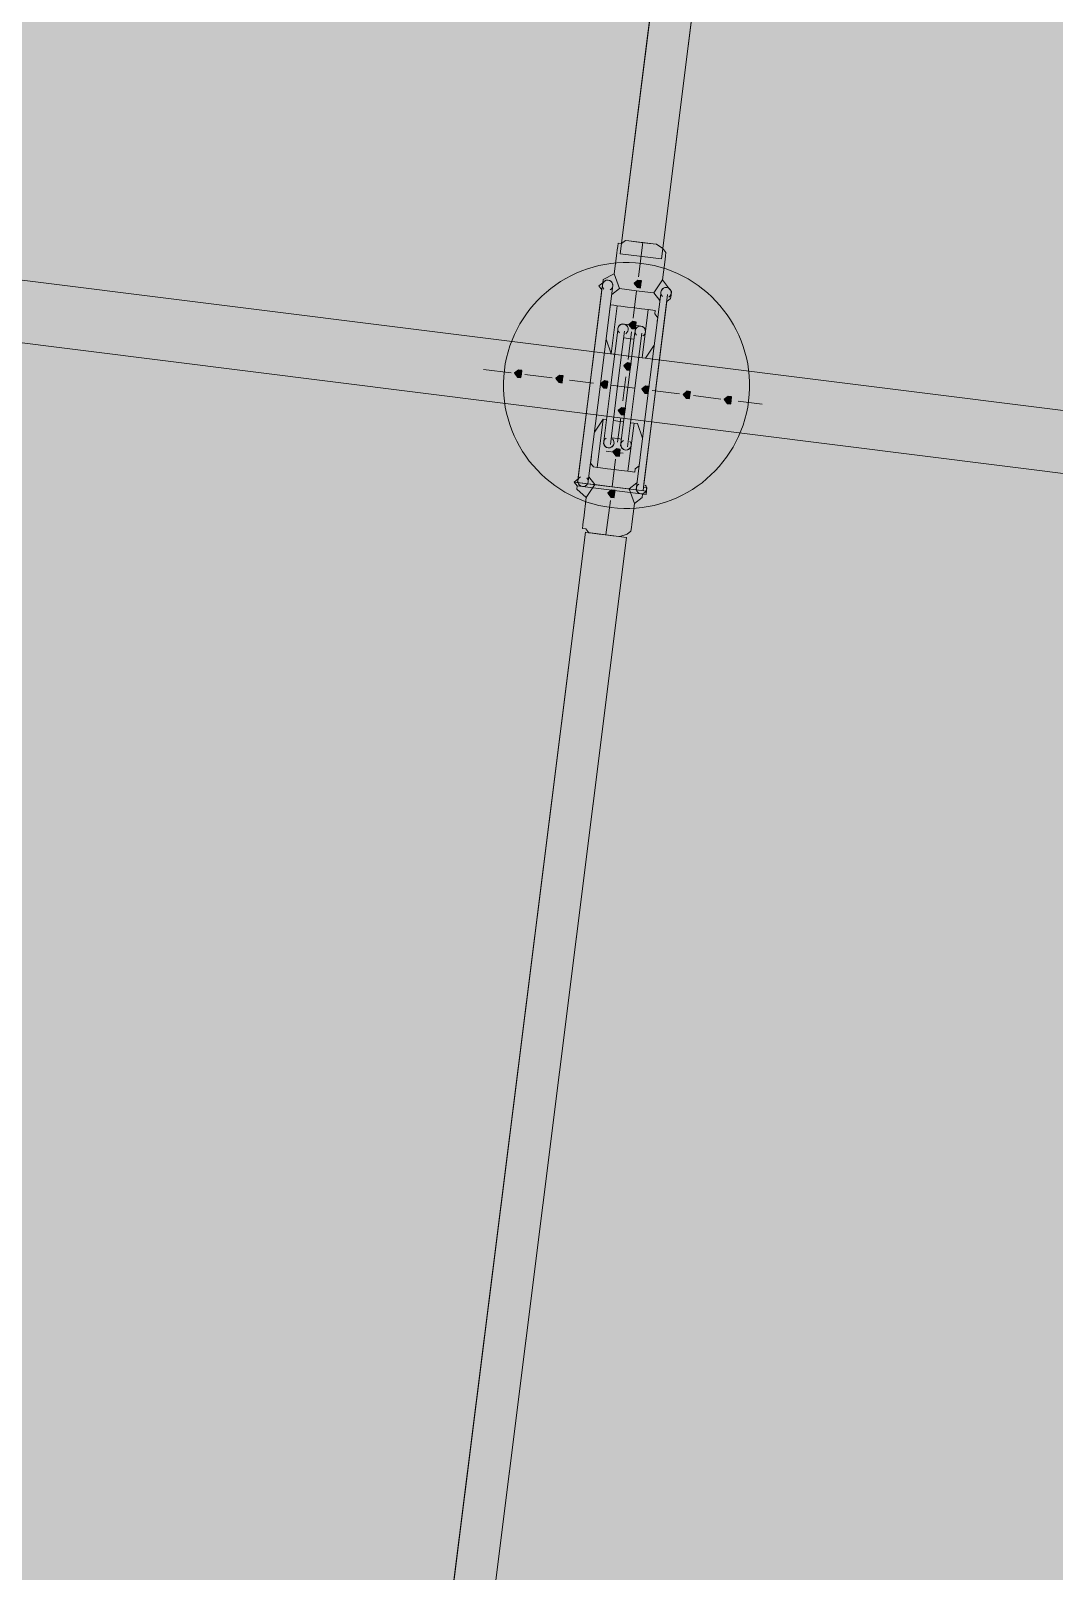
# Model space of a CAD drawing. Header units: metres. Extents: x -4 to 509425, y 7549 to 4732445.
# Drawn here: x 476031.553 to 476034.053, y 4719747.502 to 4719751.264 of the extents above; entities that cross this region are included whole.
import ezdxf

# ---------------------------------------------------------------- set-up
doc = ezdxf.new("R2010")
doc.units = ezdxf.units.M
doc.header["$LTSCALE"] = 0.01
doc.header["$MEASUREMENT"] = 0
doc.layers.get('0').update_dxf_attribs({"lineweight": 0})
doc.layers.add('_SUBESTACIÓN', color=1, linetype='Continuous')
doc.layers.add('SUBESTACION LA VID', color=253, linetype='Continuous')

# ---------------------------------------------------------------- blocks, each defined once
blk = doc.blocks.new('A$Cfff6051d')
at = {"layer": 'SUBESTACION LA VID', "transparency": 33554687}
h = blk.add_hatch(color=256, dxfattribs=at)
h.dxf.hatch_style = 2
h.paths.add_polyline_path([(476033.0434, 4719750.6449), (476033.0445, 4719750.6533), (476033.0361, 4719750.6544), (476033.0266, 4719750.647), (476033.034, 4719750.6376), (476033.0424, 4719750.6365)])
h = blk.add_hatch(color=256, dxfattribs=at)
h.dxf.hatch_style = 2
h.paths.add_polyline_path([(476033.0308, 4719750.5441), (476033.0318, 4719750.5525), (476033.0234, 4719750.5536), (476033.014, 4719750.5462), (476033.0213, 4719750.5368), (476033.0297, 4719750.5357)])
h = blk.add_hatch(color=256, dxfattribs=at)
h.dxf.hatch_style = 2
h.paths.add_polyline_path([(476033.0182, 4719750.4433), (476033.0192, 4719750.4517), (476033.0108, 4719750.4528), (476033.0014, 4719750.4454), (476033.0087, 4719750.436), (476033.0171, 4719750.4349)])
h = blk.add_hatch(color=256, dxfattribs=at)
h.dxf.hatch_style = 2
h.paths.add_polyline_path([(476032.7514, 4719750.4255), (476032.7525, 4719750.4339), (476032.7441, 4719750.435), (476032.7346, 4719750.4276), (476032.742, 4719750.4182), (476032.7504, 4719750.4171)])
h = blk.add_hatch(color=256, dxfattribs=at)
h.dxf.hatch_style = 2
h.paths.add_polyline_path([(476032.8522, 4719750.4129), (476032.8533, 4719750.4213), (476032.8449, 4719750.4224), (476032.8354, 4719750.415), (476032.8428, 4719750.4056), (476032.8512, 4719750.4045)])
h = blk.add_hatch(color=256, dxfattribs=at)
h.dxf.hatch_style = 2
h.paths.add_polyline_path([(476032.9614, 4719750.3992), (476032.9625, 4719750.4076), (476032.9541, 4719750.4087), (476032.9446, 4719750.4013), (476032.952, 4719750.3919), (476032.9604, 4719750.3908)])
h = blk.add_hatch(color=256, dxfattribs=at)
h.dxf.hatch_style = 2
h.paths.add_polyline_path([(476033.0622, 4719750.3866), (476033.0633, 4719750.395), (476033.0549, 4719750.396), (476033.0454, 4719750.3887), (476033.0528, 4719750.3792), (476033.0612, 4719750.3782)])
h = blk.add_hatch(color=256, dxfattribs=at)
h.dxf.hatch_style = 2
h.paths.add_polyline_path([(476033.163, 4719750.3739), (476033.1641, 4719750.3823), (476033.1557, 4719750.3834), (476033.1462, 4719750.376), (476033.1536, 4719750.3666), (476033.162, 4719750.3655)])
h = blk.add_hatch(color=256, dxfattribs=at)
h.dxf.hatch_style = 2
h.paths.add_polyline_path([(476033.0045, 4719750.3341), (476033.0055, 4719750.3425), (476032.9971, 4719750.3435), (476032.9877, 4719750.3362), (476032.995, 4719750.3267), (476033.0034, 4719750.3257)])
h = blk.add_hatch(color=256, dxfattribs=at)
h.dxf.hatch_style = 2
h.paths.add_polyline_path([(476033.2638, 4719750.3613), (476033.2649, 4719750.3697), (476033.2565, 4719750.3708), (476033.247, 4719750.3634), (476033.2544, 4719750.354), (476033.2628, 4719750.3529)])
h = blk.add_hatch(color=256, dxfattribs=at)
h.dxf.hatch_style = 2
h.paths.add_polyline_path([(476032.9918, 4719750.2333), (476032.9929, 4719750.2417), (476032.9845, 4719750.2427), (476032.975, 4719750.2354), (476032.9824, 4719750.2259), (476032.9908, 4719750.2249)])
h = blk.add_hatch(color=256, dxfattribs=at)
h.dxf.hatch_style = 2
h.paths.add_polyline_path([(476032.9792, 4719750.1325), (476032.9802, 4719750.1409), (476032.9718, 4719750.1419), (476032.9624, 4719750.1346), (476032.9697, 4719750.1251), (476032.9781, 4719750.1241)])
at = {"layer": 'SUBESTACION LA VID', "lineweight": 15}
for p, q in [((476071.4612, 4719745.6493), (475975.7142, 4719757.6531)), ((476071.4423, 4719745.4981), (475975.6953, 4719757.5019)), ((476032.9931, 4719750.7195), (476033.6102, 4719755.6421)), ((476033.0939, 4719750.7068), (476033.711, 4719755.6294)), ((476033.0371, 4719750.6628), (476033.0477, 4719750.7468)), ((476032.9194, 4719750.4045), (476032.9489, 4719750.6397)), ((476032.9741, 4719750.6365), (476032.9446, 4719750.4013)), ((476032.972, 4719750.6197), (476032.9909, 4719750.6344)), ((476032.9909, 4719750.6344), (476033.0329, 4719750.6292)), ((476033.0245, 4719750.562), (476033.0329, 4719750.6292)), ((476033.0665, 4719750.6249), (476033.0329, 4719750.6292)), ((476033.0917, 4719750.6218), (476033.0622, 4719750.3866)), ((476033.0896, 4719750.605), (476033.0749, 4719750.6239)), ((476033.079, 4719750.3845), (476033.1085, 4719750.6197)), ((476032.9709, 4719750.4748), (476032.9857, 4719750.5924)), ((476033.0465, 4719750.4653), (476033.0613, 4719750.5829)), ((476032.9698, 4719750.3982), (476032.9867, 4719750.5326)), ((476033.0035, 4719750.5305), (476032.9866, 4719750.3961)), ((476033.0224, 4719750.5452), (476032.9972, 4719750.5483)), ((476033.0287, 4719750.5273), (476033.0118, 4719750.3929)), ((476033.0119, 4719750.4612), (476033.0203, 4719750.5284)), ((476033.0224, 4719750.5452), (476033.0392, 4719750.5431)), ((476033.0286, 4719750.3908), (476033.0455, 4719750.5252)), ((476033.0182, 4719750.5116), (476033.0014, 4719750.5137)), ((476033.0182, 4719750.5116), (476033.0266, 4719750.5105)), ((476032.9961, 4719750.4717), (476033.0129, 4719750.4696)), ((476033.0213, 4719750.4685), (476033.0129, 4719750.4696)), ((476032.7262, 4719750.4287), (476032.659, 4719750.4371)), ((476032.827, 4719750.4161), (476032.7598, 4719750.4245)), ((476032.9278, 4719750.4034), (476032.869, 4719750.4108)), ((476032.9992, 4719750.3603), (476033.0066, 4719750.4192)), ((476032.9194, 4719750.4045), (476032.8889, 4719750.1609)), ((476032.9141, 4719750.1577), (476032.9446, 4719750.4013)), ((476032.9698, 4719750.3982), (476032.9519, 4719750.2554)), ((476032.9687, 4719750.2533), (476032.9866, 4719750.3961)), ((476033.0286, 4719750.3908), (476032.9698, 4719750.3982)), ((476032.9939, 4719750.2501), (476033.0118, 4719750.3929)), ((476033.0286, 4719750.3908), (476033.0107, 4719750.248)), ((476033.0317, 4719750.143), (476033.0622, 4719750.3866)), ((476033.079, 4719750.3845), (476033.0485, 4719750.1409)), ((476033.1378, 4719750.3771), (476033.0706, 4719750.3855)), ((476033.2386, 4719750.3645), (476033.1714, 4719750.3729)), ((476033.3394, 4719750.3518), (476033.2806, 4719750.3592)), ((476032.9509, 4719750.3152), (476032.9362, 4719750.1976)), ((476032.9761, 4719750.3121), (476032.9929, 4719750.3099)), ((476032.9866, 4719750.2595), (476032.994, 4719750.3183)), ((476033.0013, 4719750.3089), (476032.9929, 4719750.3099)), ((476033.0265, 4719750.3057), (476033.0118, 4719750.1881)), ((476032.9876, 4719750.2679), (476032.9708, 4719750.2701)), ((476032.9876, 4719750.2679), (476032.996, 4719750.2669)), ((476032.9834, 4719750.2343), (476032.9582, 4719750.2375)), ((476032.9834, 4719750.2343), (476033.0002, 4719750.2322)), ((476032.9729, 4719750.1503), (476032.9813, 4719750.2175)), ((476032.9162, 4719750.1745), (476032.9309, 4719750.1556)), ((476032.9309, 4719750.1556), (476032.9729, 4719750.1503)), ((476033.0065, 4719750.1461), (476032.9729, 4719750.1503)), ((476033.0338, 4719750.1598), (476033.0149, 4719750.1451)), ((476032.9581, 4719750.0327), (476032.9687, 4719750.1167)), ((476032.1705, 4719744.1588), (476032.9077, 4719750.0391)), ((476032.2713, 4719744.1462), (476033.0085, 4719750.0264))]:
    blk.add_line(p, q, dxfattribs=at)
at = {"layer": 'SUBESTACION LA VID', "lineweight": 0}
blk.add_line((476032.9931, 4719750.7195), (476033.0939, 4719750.7068), dxfattribs=at)
at = {"layer": 'SUBESTACION LA VID', "lineweight": 15}
for points in [[(476071.4423, 4719745.4981), (476071.4612, 4719745.6493), (475975.7142, 4719757.6531), (475975.6953, 4719757.5019), (476071.4423, 4719745.4981)], [(476032.9931, 4719750.7195), (476033.0939, 4719750.7068), (476033.711, 4719755.6294), (476033.6102, 4719755.6421), (476032.9931, 4719750.7195)], [(476032.9783, 4719750.6701), (476032.9847, 4719750.7205), (476032.9857, 4719750.7289), (476032.9868, 4719750.7373), (476032.9878, 4719750.7457), (476032.9962, 4719750.7447), (476033.0057, 4719750.752), (476033.0141, 4719750.751), (476033.0309, 4719750.7489), (476033.0645, 4719750.7447), (476033.0729, 4719750.7436), (476033.0813, 4719750.7426), (476033.097, 4719750.732), (476033.1044, 4719750.7226), (476033.1033, 4719750.7142), (476033.1023, 4719750.7058), (476033.0959, 4719750.6554), (476033.1106, 4719750.6365), (476033.118, 4719750.627), (476033.1169, 4719750.6186), (476033.1159, 4719750.6102), (476033.1064, 4719750.6029), (476033.0506, 4719750.1577), (476033.0495, 4719750.1493), (476033.0579, 4719750.1482), (476033.0569, 4719750.1398), (476033.0558, 4719750.1314), (476033.0474, 4719750.1325), (476033.0464, 4719750.1241), (476033.0275, 4719750.1094), (476033.0212, 4719750.059), (476033.0201, 4719750.0506), (476033.0191, 4719750.0422), (476033.0096, 4719750.0348), (476032.9917, 4719750.0285), (476032.9833, 4719750.0296), (476032.9749, 4719750.0306), (476032.9581, 4719750.0327), (476032.9413, 4719750.0348), (476032.9245, 4719750.0369), (476032.9161, 4719750.038), (476032.9088, 4719750.0475), (476032.9004, 4719750.0485), (476032.9015, 4719750.0569), (476032.9025, 4719750.0653), (476032.9036, 4719750.0737), (476032.9099, 4719750.1241), (476032.8868, 4719750.1441), (476032.8878, 4719750.1525), (476032.8805, 4719750.1619), (476032.8899, 4719750.1693), (476032.891, 4719750.1777), (476032.9468, 4719750.6229), (476032.9479, 4719750.6313), (476032.9405, 4719750.6407), (476032.95, 4719750.6481), (476032.951, 4719750.6565), (476032.9783, 4719750.6701)], [(476033.0477, 4719750.7468), (476033.0309, 4719750.7489), (476033.0141, 4719750.751), (476033.0057, 4719750.752), (476032.9962, 4719750.7447), (476032.9878, 4719750.7457), (476032.9868, 4719750.7373), (476032.9857, 4719750.7289), (476032.9847, 4719750.7205), (476032.9783, 4719750.6701)], [(476033.0477, 4719750.7468), (476033.0645, 4719750.7447), (476033.0729, 4719750.7436), (476033.0813, 4719750.7426), (476033.097, 4719750.732), (476033.1044, 4719750.7226), (476033.1033, 4719750.7142), (476033.1023, 4719750.7058), (476033.0959, 4719750.6554)], [(476032.951, 4719750.6565), (476032.9783, 4719750.6701), (476032.9909, 4719750.6344)], [(476033.1106, 4719750.6365), (476033.0959, 4719750.6554), (476033.0749, 4719750.6239), (476033.0665, 4719750.6249)], [(476033.0277, 4719750.5872), (476033.0109, 4719750.5893), (476032.9941, 4719750.5914), (476032.9857, 4719750.5924), (476032.9773, 4719750.5935), (476032.9689, 4719750.5945), (476032.9678, 4719750.5861), (476032.9667, 4719750.5777), (476032.9657, 4719750.5693)], [(476033.0277, 4719750.5872), (476033.0445, 4719750.5851), (476033.0529, 4719750.584), (476033.0613, 4719750.5829), (476033.0781, 4719750.5808), (476033.077, 4719750.5724), (476033.0843, 4719750.563), (476033.0833, 4719750.5546)], [(476032.9793, 4719750.4738), (476032.9709, 4719750.4748), (476032.9583, 4719750.5105)], [(476033.0381, 4719750.4664), (476033.0549, 4719750.4643), (476033.0759, 4719750.4958)], [(476032.9593, 4719750.3142), (476032.9509, 4719750.3152), (476032.9299, 4719750.2837)], [(476033.0181, 4719750.3068), (476033.0349, 4719750.3047), (476033.0475, 4719750.269)], [(476032.9782, 4719750.1923), (476032.9614, 4719750.1944), (476032.9446, 4719750.1966), (476032.9362, 4719750.1976), (476032.9278, 4719750.1987), (476032.9204, 4719750.2081), (476032.9215, 4719750.2165), (476032.9225, 4719750.2249)], [(476032.9782, 4719750.1923), (476032.995, 4719750.1902), (476033.0034, 4719750.1892), (476033.0118, 4719750.1881), (476033.0286, 4719750.186), (476033.0296, 4719750.1944), (476033.0391, 4719750.2018), (476033.0401, 4719750.2102)], [(476032.8868, 4719750.1441), (476032.9099, 4719750.1241), (476032.9309, 4719750.1556)], [(476033.0464, 4719750.1241), (476033.0275, 4719750.1094), (476033.0149, 4719750.1451), (476033.0065, 4719750.1461)], [(476032.9581, 4719750.0327), (476032.9413, 4719750.0348), (476032.9245, 4719750.0369), (476032.9161, 4719750.038), (476032.9088, 4719750.0475), (476032.9004, 4719750.0485), (476032.9015, 4719750.0569), (476032.9025, 4719750.0653), (476032.9036, 4719750.0737), (476032.9099, 4719750.1241)], [(476032.9581, 4719750.0327), (476032.9749, 4719750.0306), (476032.9833, 4719750.0296), (476032.9917, 4719750.0285), (476033.0096, 4719750.0348), (476033.0191, 4719750.0422), (476033.0201, 4719750.0506), (476033.0212, 4719750.059), (476033.0275, 4719750.1094)], [(476032.1705, 4719744.1588), (476032.2713, 4719744.1462), (476033.0085, 4719750.0264), (476032.9077, 4719750.0391), (476032.1705, 4719744.1588)]]:
    blk.add_lwpolyline(points, dxfattribs=at)
at = {"layer": 'SUBESTACION LA VID', "lineweight": 0}
for points in [[(476033.0309, 4719750.7489), (476033.0729, 4719750.7436), (476033.0141, 4719750.751)], [(476032.8805, 4719750.1619), (476033.0569, 4719750.1398), (476032.8889, 4719750.1609)], [(476032.8878, 4719750.1525), (476033.0558, 4719750.1314), (476032.8878, 4719750.1525)], [(476032.9581, 4719750.0327), (476032.9245, 4719750.0369), (476032.9749, 4719750.0306)]]:
    blk.add_lwpolyline(points, dxfattribs=at)
at = {"layer": 'SUBESTACION LA VID'}
for points in [[(476033.0434, 4719750.6449), (476033.0445, 4719750.6533), (476033.0361, 4719750.6544), (476033.0266, 4719750.647), (476033.034, 4719750.6376), (476033.0424, 4719750.6365)], [(476033.0308, 4719750.5441), (476033.0318, 4719750.5525), (476033.0234, 4719750.5536), (476033.014, 4719750.5462), (476033.0213, 4719750.5368), (476033.0297, 4719750.5357)], [(476033.0182, 4719750.4433), (476033.0192, 4719750.4517), (476033.0108, 4719750.4528), (476033.0014, 4719750.4454), (476033.0087, 4719750.436), (476033.0171, 4719750.4349)], [(476032.7514, 4719750.4255), (476032.7525, 4719750.4339), (476032.7441, 4719750.435), (476032.7346, 4719750.4276), (476032.742, 4719750.4182), (476032.7504, 4719750.4171)], [(476032.8522, 4719750.4129), (476032.8533, 4719750.4213), (476032.8449, 4719750.4224), (476032.8354, 4719750.415), (476032.8428, 4719750.4056), (476032.8512, 4719750.4045)], [(476032.9614, 4719750.3992), (476032.9625, 4719750.4076), (476032.9541, 4719750.4087), (476032.9446, 4719750.4013), (476032.952, 4719750.3919), (476032.9604, 4719750.3908)], [(476033.0622, 4719750.3866), (476033.0633, 4719750.395), (476033.0549, 4719750.396), (476033.0454, 4719750.3887), (476033.0528, 4719750.3792), (476033.0612, 4719750.3782)], [(476033.163, 4719750.3739), (476033.1641, 4719750.3823), (476033.1557, 4719750.3834), (476033.1462, 4719750.376), (476033.1536, 4719750.3666), (476033.162, 4719750.3655)], [(476033.0045, 4719750.3341), (476033.0055, 4719750.3425), (476032.9971, 4719750.3435), (476032.9877, 4719750.3362), (476032.995, 4719750.3267), (476033.0034, 4719750.3257)], [(476033.2638, 4719750.3613), (476033.2649, 4719750.3697), (476033.2565, 4719750.3708), (476033.247, 4719750.3634), (476033.2544, 4719750.354), (476033.2628, 4719750.3529)], [(476032.9918, 4719750.2333), (476032.9929, 4719750.2417), (476032.9845, 4719750.2427), (476032.975, 4719750.2354), (476032.9824, 4719750.2259), (476032.9908, 4719750.2249)], [(476032.9792, 4719750.1325), (476032.9802, 4719750.1409), (476032.9718, 4719750.1419), (476032.9624, 4719750.1346), (476032.9697, 4719750.1251), (476032.9781, 4719750.1241)]]:
    blk.add_lwpolyline(points, close=True, dxfattribs=at)
at = {"layer": 'SUBESTACION LA VID', "lineweight": 0}
for points in [[(476033.0434, 4719750.6449), (476033.0445, 4719750.6533), (476033.0361, 4719750.6544), (476033.0266, 4719750.647), (476033.034, 4719750.6376), (476033.0424, 4719750.6365)], [(476033.0308, 4719750.5441), (476033.0318, 4719750.5525), (476033.0234, 4719750.5536), (476033.014, 4719750.5462), (476033.0213, 4719750.5368), (476033.0297, 4719750.5357)], [(476033.0182, 4719750.4433), (476033.0192, 4719750.4517), (476033.0108, 4719750.4528), (476033.0014, 4719750.4454), (476033.0087, 4719750.436), (476033.0171, 4719750.4349)], [(476032.7514, 4719750.4255), (476032.7525, 4719750.4339), (476032.7441, 4719750.435), (476032.7346, 4719750.4276), (476032.742, 4719750.4182), (476032.7504, 4719750.4171)], [(476032.8522, 4719750.4129), (476032.8533, 4719750.4213), (476032.8449, 4719750.4224), (476032.8354, 4719750.415), (476032.8428, 4719750.4056), (476032.8512, 4719750.4045)], [(476032.9614, 4719750.3992), (476032.9625, 4719750.4076), (476032.9541, 4719750.4087), (476032.9446, 4719750.4013), (476032.952, 4719750.3919), (476032.9604, 4719750.3908)], [(476033.0622, 4719750.3866), (476033.0633, 4719750.395), (476033.0549, 4719750.396), (476033.0454, 4719750.3887), (476033.0528, 4719750.3792), (476033.0612, 4719750.3782)], [(476033.163, 4719750.3739), (476033.1641, 4719750.3823), (476033.1557, 4719750.3834), (476033.1462, 4719750.376), (476033.1536, 4719750.3666), (476033.162, 4719750.3655)], [(476033.0045, 4719750.3341), (476033.0055, 4719750.3425), (476032.9971, 4719750.3435), (476032.9877, 4719750.3362), (476032.995, 4719750.3267), (476033.0034, 4719750.3257)], [(476033.2638, 4719750.3613), (476033.2649, 4719750.3697), (476033.2565, 4719750.3708), (476033.247, 4719750.3634), (476033.2544, 4719750.354), (476033.2628, 4719750.3529)], [(476032.9918, 4719750.2333), (476032.9929, 4719750.2417), (476032.9845, 4719750.2427), (476032.975, 4719750.2354), (476032.9824, 4719750.2259), (476032.9908, 4719750.2249)], [(476032.9792, 4719750.1325), (476032.9802, 4719750.1409), (476032.9718, 4719750.1419), (476032.9624, 4719750.1346), (476032.9697, 4719750.1251), (476032.9781, 4719750.1241)]]:
    blk.add_lwpolyline(points, close=True, dxfattribs=at)
at = {"layer": 'SUBESTACION LA VID', "lineweight": 15}
for points, knots in [([(476032.7099, 4719750.435), (476032.6893, 4719750.2703), (476032.8061, 4719750.1201), (476032.9708, 4719750.0994), (476033.1355, 4719750.0788), (476033.2857, 4719750.1955), (476033.3064, 4719750.3602), (476033.327, 4719750.5249), (476033.2102, 4719750.6752), (476033.0455, 4719750.6958), (476032.8808, 4719750.7165), (476032.7306, 4719750.5997), (476032.7099, 4719750.435)], [0, 0, 0, 0, 1, 1, 1, 2, 2, 2, 3, 3, 3, 4, 4, 4, 4]), ([(476032.9636, 4719750.6549), (476032.9582, 4719750.6556), (476032.953, 4719750.6527), (476032.9506, 4719750.6478), (476032.9482, 4719750.6429), (476032.9493, 4719750.6371), (476032.9531, 4719750.6333)], [0, 0, 0, 0, 1, 1, 1, 2, 2, 2, 2]), ([(476032.9746, 4719750.6407), (476032.9755, 4719750.6477), (476032.9706, 4719750.654), (476032.9636, 4719750.6549), (476032.9567, 4719750.6558), (476032.9503, 4719750.6509), (476032.9494, 4719750.6439)], [0, 0, 0, 0, 1, 1, 1, 2, 2, 2, 2]), ([(476032.9684, 4719750.6313), (476032.9731, 4719750.6341), (476032.9756, 4719750.6395), (476032.9745, 4719750.6448), (476032.9734, 4719750.6502), (476032.969, 4719750.6542), (476032.9636, 4719750.6549)], [0, 0, 0, 0, 1, 1, 1, 2, 2, 2, 2]), ([(476033.1064, 4719750.637), (476033.101, 4719750.6377), (476033.0958, 4719750.6348), (476033.0934, 4719750.6299), (476033.091, 4719750.625), (476033.0921, 4719750.6192), (476033.0959, 4719750.6153)], [0, 0, 0, 0, 1, 1, 1, 2, 2, 2, 2]), ([(476033.1174, 4719750.6228), (476033.1183, 4719750.6298), (476033.1134, 4719750.6361), (476033.1064, 4719750.637), (476033.0995, 4719750.6379), (476033.0931, 4719750.6329), (476033.0922, 4719750.626)], [0, 0, 0, 0, 1, 1, 1, 2, 2, 2, 2]), ([(476033.1112, 4719750.6134), (476033.116, 4719750.6162), (476033.1184, 4719750.6216), (476033.1173, 4719750.6269), (476033.1162, 4719750.6323), (476033.1118, 4719750.6363), (476033.1064, 4719750.637)], [0, 0, 0, 0, 1, 1, 1, 2, 2, 2, 2]), ([(476033.0014, 4719750.5478), (476032.996, 4719750.5485), (476032.9907, 4719750.5456), (476032.9884, 4719750.5407), (476032.986, 4719750.5358), (476032.987, 4719750.5299), (476032.9909, 4719750.5261)], [0, 0, 0, 0, 1, 1, 1, 2, 2, 2, 2]), ([(476033.0014, 4719750.5478), (476032.996, 4719750.5485), (476032.9907, 4719750.5456), (476032.9884, 4719750.5407), (476032.986, 4719750.5358), (476032.987, 4719750.5299), (476032.9909, 4719750.5261)], [0, 0, 0, 0, 1, 1, 1, 2, 2, 2, 2]), ([(476033.0124, 4719750.5336), (476033.0133, 4719750.5406), (476033.0083, 4719750.5469), (476033.0014, 4719750.5478), (476032.9944, 4719750.5487), (476032.9881, 4719750.5437), (476032.9872, 4719750.5368)], [0, 0, 0, 0, 1, 1, 1, 2, 2, 2, 2]), ([(476033.0062, 4719750.5242), (476033.0109, 4719750.527), (476033.0133, 4719750.5324), (476033.0122, 4719750.5377), (476033.0112, 4719750.5431), (476033.0068, 4719750.5471), (476033.0014, 4719750.5478)], [0, 0, 0, 0, 1, 1, 1, 2, 2, 2, 2]), ([(476033.0434, 4719750.5425), (476033.038, 4719750.5432), (476033.0327, 4719750.5404), (476033.0304, 4719750.5355), (476033.028, 4719750.5306), (476033.029, 4719750.5247), (476033.0329, 4719750.5209)], [0, 0, 0, 0, 1, 1, 1, 2, 2, 2, 2]), ([(476033.0544, 4719750.5283), (476033.0553, 4719750.5353), (476033.0503, 4719750.5417), (476033.0434, 4719750.5425), (476033.0364, 4719750.5434), (476033.0301, 4719750.5385), (476033.0292, 4719750.5315)], [0, 0, 0, 0, 1, 1, 1, 2, 2, 2, 2]), ([(476033.0482, 4719750.5189), (476033.0529, 4719750.5217), (476033.0553, 4719750.5271), (476033.0542, 4719750.5325), (476033.0532, 4719750.5378), (476033.0488, 4719750.5418), (476033.0434, 4719750.5425)], [0, 0, 0, 0, 1, 1, 1, 2, 2, 2, 2]), ([(476033.0482, 4719750.519), (476033.0529, 4719750.5217), (476033.0553, 4719750.5271), (476033.0542, 4719750.5325), (476033.0532, 4719750.5378), (476033.0488, 4719750.5418), (476033.0434, 4719750.5425)], [0, 0, 0, 0, 1, 1, 1, 2, 2, 2, 2]), ([(476032.9587, 4719750.269), (476032.954, 4719750.2662), (476032.9515, 4719750.2608), (476032.9526, 4719750.2554), (476032.9537, 4719750.2501), (476032.9581, 4719750.2461), (476032.9635, 4719750.2454)], [0, 0, 0, 0, 1, 1, 1, 2, 2, 2, 2]), ([(476032.9587, 4719750.2689), (476032.954, 4719750.2662), (476032.9515, 4719750.2608), (476032.9526, 4719750.2554), (476032.9537, 4719750.2501), (476032.9581, 4719750.2461), (476032.9635, 4719750.2454)], [0, 0, 0, 0, 1, 1, 1, 2, 2, 2, 2]), ([(476032.9525, 4719750.2596), (476032.9516, 4719750.2526), (476032.9565, 4719750.2462), (476032.9635, 4719750.2454), (476032.9704, 4719750.2445), (476032.9768, 4719750.2494), (476032.9777, 4719750.2564)], [0, 0, 0, 0, 1, 1, 1, 2, 2, 2, 2]), ([(476032.9635, 4719750.2454), (476032.9689, 4719750.2447), (476032.9741, 4719750.2475), (476032.9765, 4719750.2524), (476032.9789, 4719750.2573), (476032.9778, 4719750.2632), (476032.974, 4719750.267)], [0, 0, 0, 0, 1, 1, 1, 2, 2, 2, 2]), ([(476033.0007, 4719750.2637), (476032.996, 4719750.2609), (476032.9935, 4719750.2555), (476032.9946, 4719750.2502), (476032.9957, 4719750.2448), (476033.0001, 4719750.2408), (476033.0055, 4719750.2401)], [0, 0, 0, 0, 1, 1, 1, 2, 2, 2, 2]), ([(476033.0055, 4719750.2401), (476033.0109, 4719750.2394), (476033.0161, 4719750.2423), (476033.0185, 4719750.2472), (476033.0209, 4719750.2521), (476033.0198, 4719750.258), (476033.016, 4719750.2618)], [0, 0, 0, 0, 1, 1, 1, 2, 2, 2, 2]), ([(476033.0055, 4719750.2401), (476033.0109, 4719750.2394), (476033.0161, 4719750.2423), (476033.0185, 4719750.2472), (476033.0209, 4719750.2521), (476033.0198, 4719750.2579), (476033.016, 4719750.2618)], [0, 0, 0, 0, 1, 1, 1, 2, 2, 2, 2]), ([(476032.9945, 4719750.2543), (476032.9936, 4719750.2473), (476032.9985, 4719750.241), (476033.0055, 4719750.2401), (476033.0124, 4719750.2392), (476033.0188, 4719750.2442), (476033.0197, 4719750.2511)], [0, 0, 0, 0, 1, 1, 1, 2, 2, 2, 2]), ([(476032.8956, 4719750.1745), (476032.8909, 4719750.1717), (476032.8885, 4719750.1663), (476032.8896, 4719750.161), (476032.8907, 4719750.1556), (476032.895, 4719750.1516), (476032.9004, 4719750.1509)], [0, 0, 0, 0, 1, 1, 1, 2, 2, 2, 2]), ([(476032.8894, 4719750.1651), (476032.8885, 4719750.1581), (476032.8935, 4719750.1518), (476032.9004, 4719750.1509), (476032.9074, 4719750.15), (476032.9137, 4719750.155), (476032.9146, 4719750.1619)], [0, 0, 0, 0, 1, 1, 1, 2, 2, 2, 2]), ([(476032.9004, 4719750.1509), (476032.9058, 4719750.1502), (476032.9111, 4719750.1531), (476032.9134, 4719750.158), (476032.9158, 4719750.1629), (476032.9148, 4719750.1687), (476032.9109, 4719750.1725)], [0, 0, 0, 0, 1, 1, 1, 2, 2, 2, 2]), ([(476033.0384, 4719750.1566), (476033.0337, 4719750.1538), (476033.0313, 4719750.1484), (476033.0324, 4719750.143), (476033.0335, 4719750.1377), (476033.0378, 4719750.1337), (476033.0432, 4719750.133)], [0, 0, 0, 0, 1, 1, 1, 2, 2, 2, 2]), ([(476033.0322, 4719750.1472), (476033.0313, 4719750.1402), (476033.0363, 4719750.1339), (476033.0432, 4719750.133), (476033.0502, 4719750.1321), (476033.0565, 4719750.137), (476033.0574, 4719750.144)], [0, 0, 0, 0, 1, 1, 1, 2, 2, 2, 2]), ([(476033.0432, 4719750.133), (476033.0486, 4719750.1323), (476033.0539, 4719750.1352), (476033.0563, 4719750.1401), (476033.0586, 4719750.145), (476033.0576, 4719750.1508), (476033.0537, 4719750.1546)], [0, 0, 0, 0, 1, 1, 1, 2, 2, 2, 2])]:
    blk.add_open_spline(points, degree=3, knots=knots, dxfattribs=at)

msp = doc.modelspace()

# ---------------------------------------------------------------- hatches: boundary and pattern name
at = {"layer": '_SUBESTACIÓN', "transparency": 33554559}
h = msp.add_hatch(color=1, dxfattribs=at)
h.dxf.hatch_style = 1
h.paths.add_polyline_path([(475968.6399, 4719805.825), (476089.9386, 4719790.615), (476078.1686, 4719696.74), (475956.8686, 4719711.9502)])

# ---------------------------------------------------------------- block references
at = {"linetype": 'Continuous'}
msp.add_blockref('A$Cfff6051d', (0, 0), dxfattribs=at)

doc.saveas('drawing.dxf')
